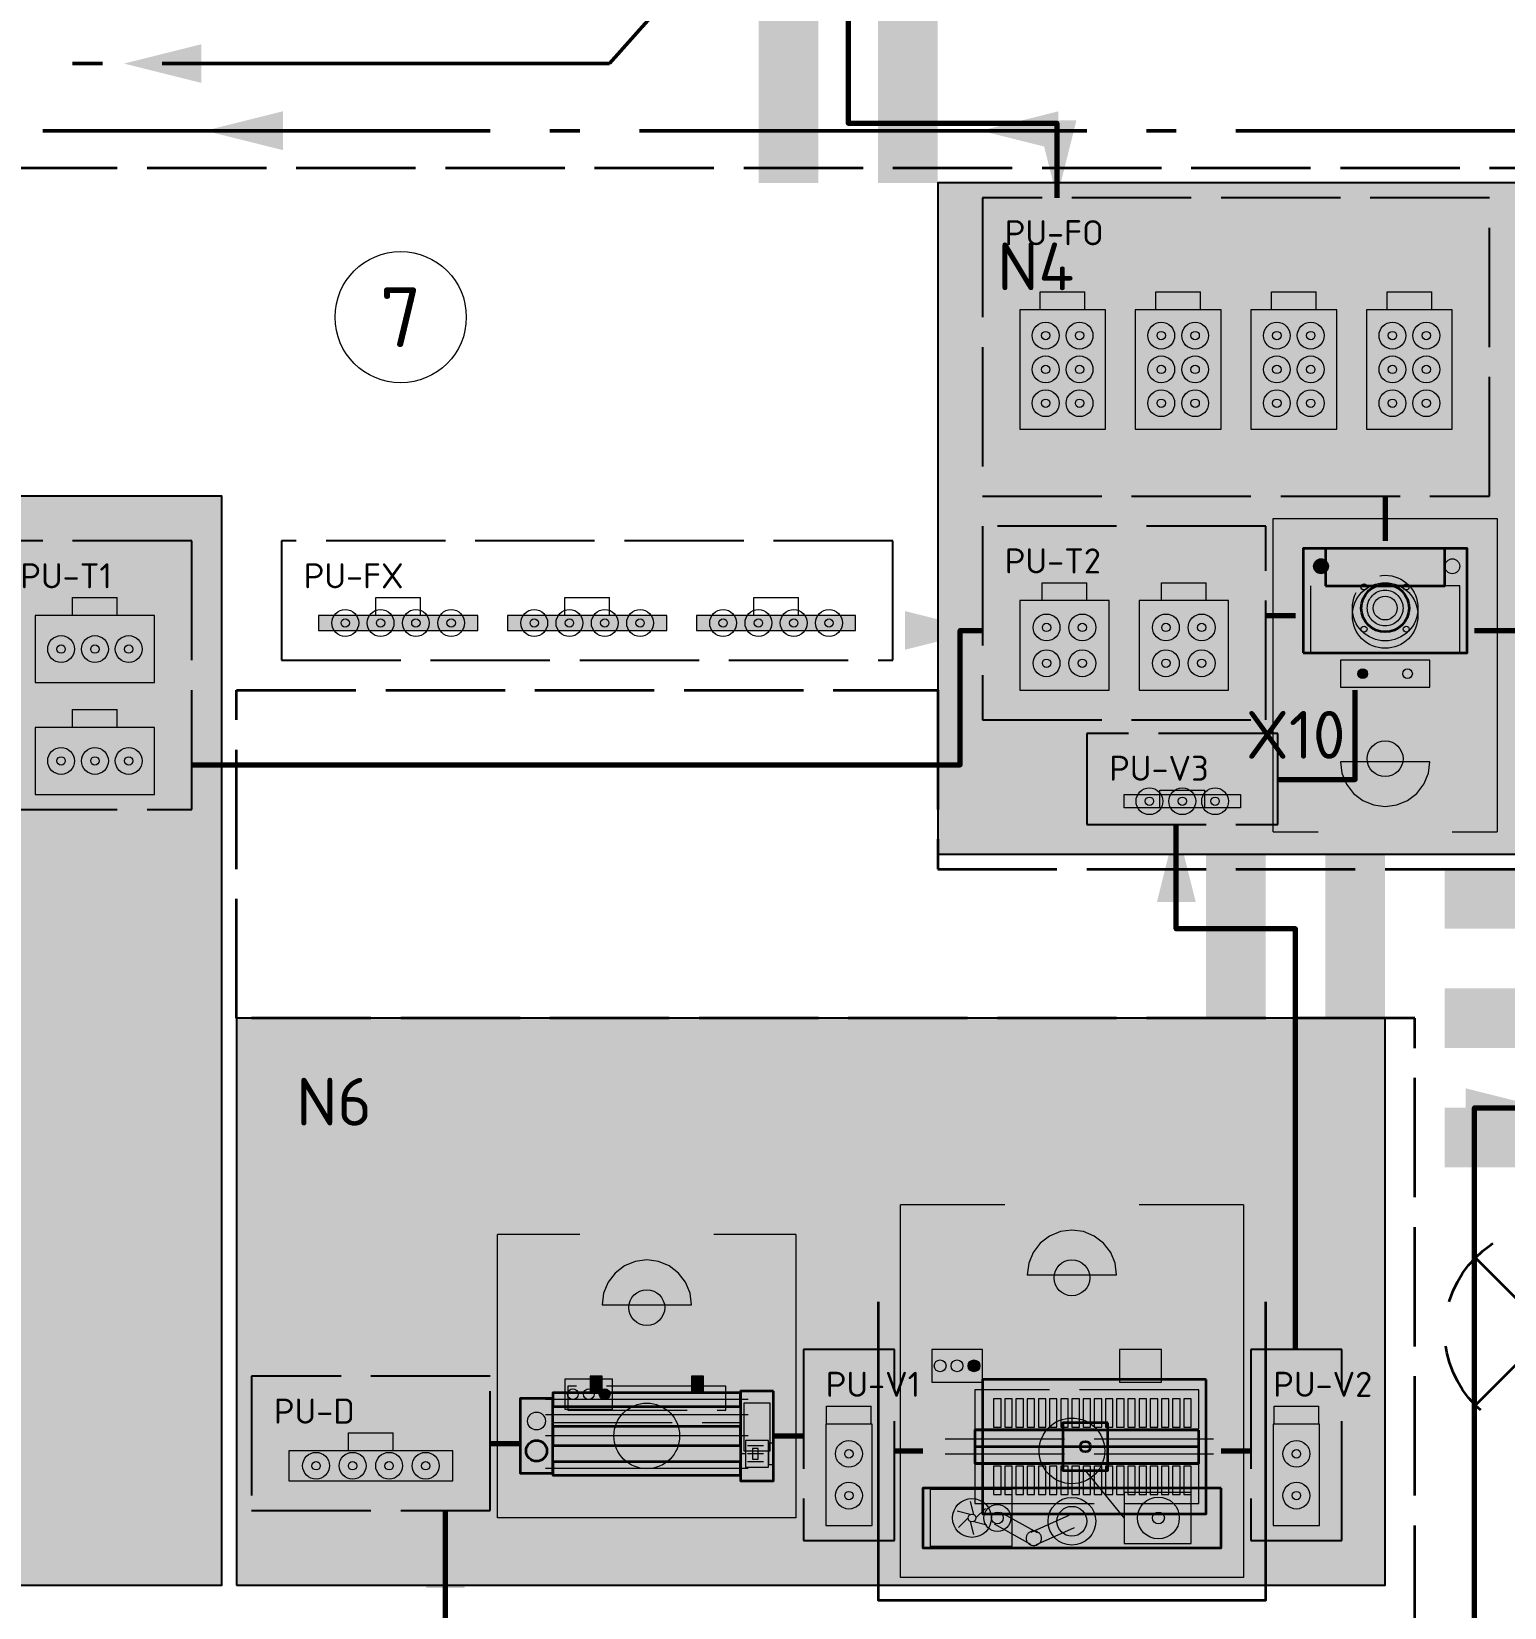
# Model space of a CAD drawing. Header units: millimetres. Extents: x 0 to 1189, y 0 to 841.
# Drawn here: x 372.6 to 422, y 630.2 to 683.1 of the extents above; entities that cross this region are included whole.
import ezdxf
from ezdxf.enums import TextEntityAlignment as Align

# ---------------------------------------------------------------- set-up
doc = ezdxf.new("R2010")
doc.units = ezdxf.units.MM
for name, pattern in [('FLUJO-TRAZOS', [4, 2.5, -1.5]), ('IRAM-E-TRAZOS', [5, 4, -1]), ('IRAM-F-TRAZO-PUNTO', [20, 15, -2, 1, -2])]:
    doc.linetypes.add(name, pattern=pattern)
for name, color, linetype, lineweight, true_color in [('A-AREA-TRABAJO', 30, 'CONTINUOUS', 13, 0xeb963c), ('A-EQUIPO', 30, 'CONTINUOUS', 35, 0xe67800), ('A-MAMPARA', 1, 'CONTINUOUS', 35, 0xc82828), ('A-PASILLO', 2, 'IRAM-E-TRAZOS', 35, 0xd7a500), ('A-PULMON', 6, 'IRAM-E-TRAZOS', 25, 0xdc00c8), ('A-SENDA', 2, 'CONTINUOUS', 25, 0xd7a500)]:
    doc.layers.add(name, color=color, linetype=linetype, lineweight=lineweight, true_color=true_color)
for name, color, linetype, lineweight in [('A-EJE', 1, 'IRAM-F-TRAZO-PUNTO', 18), ('A-EQUIPO-FINO', 8, 'CONTINUOUS', 13), ('A-EQUIPO-OCULTO', 8, 'IRAM-E-TRAZOS', 13), ('A-EQUIPO-RELLENO', 9, 'CONTINUOUS', 13), ('A-OPERARIO', 6, 'CONTINUOUS', 18), ('A-RELLENO', 9, 'CONTINUOUS', 13), ('A-SECTOR', 1, 'CONTINUOUS', 25), ('A-SECTOR-TXT', 1, 'CONTINUOUS', 25), ('A-SEGURIDAD', 1, 'IRAM-E-TRAZOS', 18), ('A-TEXTO', 7, 'CONTINUOUS', 18), ('F-EFL-GAS', 4, 'FLUJO-TRAZOS', 35), ('F-SCRAP', 8, 'IRAM-F-TRAZO-PUNTO', 50), ('F-SE', 30, 'CONTINUOUS', 70)]:
    doc.layers.add(name, color=color, linetype=linetype, lineweight=lineweight)
doc.styles.add('ISO3098', font='isocpeur.ttf')

msp = doc.modelspace()

# ---------------------------------------------------------------- hatches: boundary and pattern name
at = {"layer": 'A-EQUIPO-RELLENO', "true_color": 0xfaf0fa}
h = msp.add_hatch(color=7, dxfattribs=at)
h.dxf.hatch_style = 1
h.paths.add_polyline_path([(405.75, 669.75), (408.625, 669.75), (408.625, 673.75), (405.75, 673.75)])
h = msp.add_hatch(color=7, dxfattribs=at)
h.dxf.hatch_style = 1
h.paths.add_polyline_path([(409.625, 669.75), (412.5, 669.75), (412.5, 673.75), (409.625, 673.75)])
h = msp.add_hatch(color=7, dxfattribs=at)
h.dxf.hatch_style = 1
h.paths.add_polyline_path([(413.5, 669.75), (416.375, 669.75), (416.375, 673.75), (413.5, 673.75)])
h = msp.add_hatch(color=7, dxfattribs=at)
h.dxf.hatch_style = 1
h.paths.add_polyline_path([(417.375, 669.75), (420.25, 669.75), (420.25, 673.75), (417.375, 673.75)])
at = {"layer": 'A-EQUIPO-RELLENO', "true_color": 0xeeeeee}
h = msp.add_hatch(color=7, dxfattribs=at)
h.dxf.hatch_style = 1
h.paths.add_polyline_path([(415.25, 662.25), (420.75, 662.25), (420.75, 665.75), (415.25, 665.75)])
at = {"layer": 'A-EQUIPO-RELLENO', "true_color": 0xcdd0d4}
h = msp.add_hatch(color=7, dxfattribs=at)
h.dxf.hatch_style = 1
h.paths.add_polyline_path([(416, 664.5), (420, 664.5), (420, 665.75), (416, 665.75)])
at = {"layer": 'A-EQUIPO-RELLENO', "true_color": 0xffffff}
h = msp.add_hatch(color=7, dxfattribs=at)
h.dxf.hatch_style = 1
h.paths.add_polyline_path([(416.1, 665.15), (416.091, 665.215), (416.067, 665.275), (416.027, 665.327), (415.975, 665.367), (415.915, 665.391), (415.85, 665.4), (415.785, 665.391), (415.725, 665.367), (415.673, 665.327), (415.633, 665.275), (415.609, 665.215), (415.6, 665.15), (415.609, 665.085), (415.633, 665.025), (415.673, 664.973), (415.725, 664.933), (415.785, 664.909), (415.85, 664.9), (415.915, 664.909), (415.975, 664.933), (416.027, 664.973), (416.067, 665.025), (416.091, 665.085)])
at = {"layer": 'A-EQUIPO-RELLENO', "true_color": 0xfaf0fa}
h = msp.add_hatch(color=7, dxfattribs=at)
h.dxf.hatch_style = 1
h.paths.add_polyline_path([(372.75, 661.25), (376.75, 661.25), (376.75, 663.5), (372.75, 663.5)])
h = msp.add_hatch(color=7, dxfattribs=at)
h.dxf.hatch_style = 1
h.paths.add_polyline_path([(382.25, 663), (387.583, 663), (387.583, 663.5), (382.25, 663.5)])
h = msp.add_hatch(color=7, dxfattribs=at)
h.dxf.hatch_style = 1
h.paths.add_polyline_path([(388.583, 663), (393.917, 663), (393.917, 663.5), (388.583, 663.5)])
h = msp.add_hatch(color=7, dxfattribs=at)
h.dxf.hatch_style = 1
h.paths.add_polyline_path([(394.917, 663), (400.25, 663), (400.25, 663.5), (394.917, 663.5)])
h = msp.add_hatch(color=7, dxfattribs=at)
h.dxf.hatch_style = 1
h.paths.add_polyline_path([(405.75, 661), (408.75, 661), (408.75, 664), (405.75, 664)])
h = msp.add_hatch(color=7, dxfattribs=at)
h.dxf.hatch_style = 1
h.paths.add_polyline_path([(409.75, 661), (412.75, 661), (412.75, 664), (409.75, 664)])
at = {"layer": 'A-EQUIPO-RELLENO', "true_color": 0xcdd0d4}
h = msp.add_hatch(color=7, dxfattribs=at)
h.dxf.hatch_style = 1
h.paths.add_polyline_path([(416.5, 661.1), (419.5, 661.1), (419.5, 662), (416.5, 662)])
at = {"layer": 'A-EQUIPO-RELLENO', "true_color": 0xdc2828}
h = msp.add_hatch(color=7, dxfattribs=at)
h.dxf.hatch_style = 1
h.paths.add_polyline_path([(417.412, 661.55), (417.406, 661.592), (417.39, 661.631), (417.365, 661.665), (417.331, 661.69), (417.292, 661.706), (417.25, 661.712), (417.208, 661.706), (417.169, 661.69), (417.135, 661.665), (417.11, 661.631), (417.094, 661.592), (417.088, 661.55), (417.094, 661.508), (417.11, 661.469), (417.135, 661.435), (417.169, 661.41), (417.208, 661.394), (417.25, 661.388), (417.292, 661.394), (417.331, 661.41), (417.365, 661.435), (417.39, 661.469), (417.406, 661.508)])
at = {"layer": 'A-EQUIPO-RELLENO', "true_color": 0xfaf0fa}
h = msp.add_hatch(color=7, dxfattribs=at)
h.dxf.hatch_style = 1
h.paths.add_polyline_path([(372.75, 657.5), (376.75, 657.5), (376.75, 659.75), (372.75, 659.75)])
at = {"layer": 'A-EQUIPO-RELLENO', "true_color": 0xffffff}
h = msp.add_hatch(color=7, dxfattribs=at)
h.dxf.hatch_style = 1
h.paths.add_polyline_path([(418.6, 658.7), (418.58, 658.855), (418.52, 659), (418.424, 659.124), (418.3, 659.22), (418.155, 659.28), (418, 659.3), (417.845, 659.28), (417.7, 659.22), (417.576, 659.124), (417.48, 659), (417.42, 658.855), (417.4, 658.7), (417.42, 658.545), (417.48, 658.4), (417.576, 658.276), (417.7, 658.18), (417.845, 658.12), (418, 658.1), (418.155, 658.12), (418.3, 658.18), (418.424, 658.276), (418.52, 658.4), (418.58, 658.545)])
at = {"layer": 'A-EQUIPO-RELLENO', "true_color": 0xfae1f5}
h = msp.add_hatch(color=7, dxfattribs=at)
h.dxf.hatch_style = 1
h.paths.add_polyline_path([(416.5, 658.6), (416.551, 658.212), (416.701, 657.85), (416.939, 657.539), (417.25, 657.301), (417.612, 657.151), (418, 657.1), (418.388, 657.151), (418.75, 657.301), (419.061, 657.539), (419.299, 657.85), (419.449, 658.212), (419.5, 658.6), (416.5, 658.6)])
at = {"layer": 'A-EQUIPO-RELLENO', "true_color": 0xfaf0fa}
h = msp.add_hatch(color=7, dxfattribs=at)
h.dxf.hatch_style = 1
h.paths.add_polyline_path([(409.25, 657.5), (413.15, 657.5), (413.15, 657.05), (409.25, 657.05)])
at = {"layer": 'A-EQUIPO-RELLENO', "true_color": 0xfae1f5}
h = msp.add_hatch(color=7, dxfattribs=at)
h.dxf.hatch_style = 1
h.paths.add_polyline_path([(409, 641.4), (408.949, 641.788), (408.799, 642.15), (408.561, 642.461), (408.25, 642.699), (407.888, 642.849), (407.5, 642.9), (407.112, 642.849), (406.75, 642.699), (406.439, 642.461), (406.201, 642.15), (406.051, 641.788), (406, 641.4), (409, 641.4)])
h = msp.add_hatch(color=7, dxfattribs=at)
h.dxf.hatch_style = 1
h.paths.add_polyline_path([(394.75, 640.4), (394.699, 640.788), (394.549, 641.15), (394.311, 641.461), (394, 641.699), (393.638, 641.849), (393.25, 641.9), (392.862, 641.849), (392.5, 641.699), (392.189, 641.461), (391.951, 641.15), (391.801, 640.788), (391.75, 640.4), (394.75, 640.4)])
at = {"layer": 'A-EQUIPO-RELLENO', "true_color": 0xffffff}
h = msp.add_hatch(color=7, dxfattribs=at)
h.dxf.hatch_style = 1
h.paths.add_polyline_path([(406.9, 641.3), (406.92, 641.145), (406.98, 641), (407.076, 640.876), (407.2, 640.78), (407.345, 640.72), (407.5, 640.7), (407.655, 640.72), (407.8, 640.78), (407.924, 640.876), (408.02, 641), (408.08, 641.145), (408.1, 641.3), (408.08, 641.455), (408.02, 641.6), (407.924, 641.724), (407.8, 641.82), (407.655, 641.88), (407.5, 641.9), (407.345, 641.88), (407.2, 641.82), (407.076, 641.724), (406.98, 641.6), (406.92, 641.455)])
h = msp.add_hatch(color=7, dxfattribs=at)
h.dxf.hatch_style = 1
h.paths.add_polyline_path([(392.65, 640.3), (392.67, 640.145), (392.73, 640), (392.826, 639.876), (392.95, 639.78), (393.095, 639.72), (393.25, 639.7), (393.405, 639.72), (393.55, 639.78), (393.674, 639.876), (393.77, 640), (393.83, 640.145), (393.85, 640.3), (393.83, 640.455), (393.77, 640.6), (393.674, 640.724), (393.55, 640.82), (393.405, 640.88), (393.25, 640.9), (393.095, 640.88), (392.95, 640.82), (392.826, 640.724), (392.73, 640.6), (392.67, 640.455)])
at = {"layer": 'A-EQUIPO-RELLENO', "true_color": 0xcdd0d4}
h = msp.add_hatch(color=7, dxfattribs=at)
h.dxf.hatch_style = 1
h.paths.add_polyline_path([(404.5, 638.9), (402.8, 638.9), (402.8, 637.8), (404.5, 637.8)])
h = msp.add_hatch(color=7, dxfattribs=at)
h.dxf.hatch_style = 1
h.paths.add_polyline_path([(410.5, 638.9), (409.1, 638.9), (409.1, 637.8), (410.5, 637.8)])
at = {"layer": 'A-EQUIPO-RELLENO', "true_color": 0xdc2828}
h = msp.add_hatch(color=7, dxfattribs=at)
h.dxf.hatch_style = 1
h.paths.add_polyline_path([(404.019, 638.35), (404.025, 638.299), (404.045, 638.251), (404.077, 638.21), (404.118, 638.179), (404.165, 638.159), (404.217, 638.152), (404.268, 638.159), (404.316, 638.179), (404.357, 638.21), (404.388, 638.251), (404.408, 638.299), (404.415, 638.35), (404.408, 638.401), (404.388, 638.449), (404.357, 638.49), (404.316, 638.521), (404.268, 638.541), (404.217, 638.548), (404.165, 638.541), (404.118, 638.521), (404.077, 638.49), (404.045, 638.449), (404.025, 638.401)])
at = {"layer": 'A-EQUIPO-RELLENO', "true_color": 0xcdd0d4}
h = msp.add_hatch(color=7, dxfattribs=at)
h.dxf.hatch_style = 1
h.paths.add_polyline_path([(392.105, 637.9), (390.505, 637.9), (390.505, 636.9), (392.105, 636.9)])
h = msp.add_hatch(color=7, dxfattribs=at)
h.dxf.hatch_style = 1
h.paths.add_polyline_path([(391.75, 638), (391.35, 638), (391.35, 637.472), (391.75, 637.472)])
h = msp.add_hatch(color=7, dxfattribs=at)
h.dxf.hatch_style = 1
h.paths.add_polyline_path([(395.15, 638), (394.75, 638), (394.75, 637.472), (395.15, 637.472)])
at = {"layer": 'A-EQUIPO-RELLENO', "true_color": 0xeeeeee}
h = msp.add_hatch(color=7, dxfattribs=at)
h.dxf.hatch_style = 1
h.paths.add_polyline_path([(412, 637.89), (404.5, 637.89), (404.5, 633.39), (412, 633.39)])
at = {"layer": 'A-EQUIPO-RELLENO', "true_color": 0xcdd0d4}
h = msp.add_hatch(color=7, dxfattribs=at)
h.dxf.hatch_style = 1
h.paths.add_polyline_path([(390.105, 637.25), (389, 637.25), (389, 634.75), (390.105, 634.75)])
at = {"layer": 'A-EQUIPO-RELLENO', "true_color": 0xeeeeee}
h = msp.add_hatch(color=7, dxfattribs=at)
h.dxf.hatch_style = 1
h.paths.add_polyline_path([(396.395, 637.44), (390.105, 637.44), (390.105, 636.992), (396.395, 636.992)])
at = {"layer": 'A-EQUIPO-RELLENO', "true_color": 0xdc2828}
h = msp.add_hatch(color=7, dxfattribs=at)
h.dxf.hatch_style = 1
h.paths.add_polyline_path([(391.658, 637.4), (391.664, 637.353), (391.682, 637.31), (391.711, 637.273), (391.748, 637.244), (391.792, 637.226), (391.838, 637.22), (391.885, 637.226), (391.928, 637.244), (391.966, 637.273), (391.994, 637.31), (392.012, 637.353), (392.018, 637.4), (392.012, 637.447), (391.994, 637.49), (391.966, 637.527), (391.928, 637.556), (391.885, 637.574), (391.838, 637.58), (391.792, 637.574), (391.748, 637.556), (391.711, 637.527), (391.682, 637.49), (391.664, 637.447)])
at = {"layer": 'A-EQUIPO-RELLENO', "true_color": 0xcdd0d4}
h = msp.add_hatch(color=7, dxfattribs=at)
h.dxf.hatch_style = 1
h.paths.add_polyline_path([(397.5, 637.5), (396.395, 637.5), (396.395, 634.5), (397.5, 634.5)])
at = {"layer": 'A-EQUIPO-RELLENO', "true_color": 0xeeeeee}
h = msp.add_hatch(color=7, dxfattribs=at)
h.dxf.hatch_style = 1
h.paths.add_polyline_path([(397.389, 637.1), (396.505, 637.1), (396.505, 635.5), (397.389, 635.5)])
at = {"layer": 'A-EQUIPO-RELLENO', "true_color": 0xe2e7ee}
h = msp.add_hatch(color=7, dxfattribs=at)
h.dxf.hatch_style = 1
h.paths.add_polyline_path([(396.395, 636.32), (390.105, 636.32), (390.105, 635.68), (396.395, 635.68)])
at = {"layer": 'A-EQUIPO-RELLENO', "true_color": 0xfaf0fa}
h = msp.add_hatch(color=7, dxfattribs=at)
h.dxf.hatch_style = 1
h.paths.add_polyline_path([(399.25, 633), (400.8, 633), (400.8, 636.4), (399.25, 636.4)])
at = {"layer": 'A-EQUIPO-RELLENO', "true_color": 0xe2e7ee}
h = msp.add_hatch(color=7, dxfattribs=at)
h.dxf.hatch_style = 1
h.paths.add_polyline_path([(411.75, 636.19), (404.25, 636.19), (404.25, 635.09), (411.75, 635.09)])
at = {"layer": 'A-EQUIPO-RELLENO', "true_color": 0xcdd0d4}
h = msp.add_hatch(color=7, dxfattribs=at)
h.dxf.hatch_style = 1
h.paths.add_polyline_path([(408.7, 636.44), (407.2, 636.44), (407.2, 634.84), (408.7, 634.84)])
at = {"layer": 'A-EQUIPO-RELLENO', "true_color": 0xfaf0fa}
h = msp.add_hatch(color=7, dxfattribs=at)
h.dxf.hatch_style = 1
h.paths.add_polyline_path([(414.25, 633), (415.8, 633), (415.8, 636.4), (414.25, 636.4)])
h = msp.add_hatch(color=7, dxfattribs=at)
h.dxf.hatch_style = 1
h.paths.add_polyline_path([(381.25, 634.5), (386.75, 634.5), (386.75, 635.5), (381.25, 635.5)])
at = {"layer": 'A-EQUIPO-RELLENO', "true_color": 0xcdd0d4}
h = msp.add_hatch(color=7, dxfattribs=at)
h.dxf.hatch_style = 1
h.paths.add_polyline_path([(397.334, 635.85), (396.561, 635.85), (396.561, 634.95), (397.334, 634.95)])
at = {"layer": 'A-EQUIPO-RELLENO', "true_color": 0xe6a06e}
h = msp.add_hatch(color=7, dxfattribs=at)
h.dxf.hatch_style = 1
h.paths.add_polyline_path([(411.75, 635.765), (404.25, 635.765), (404.25, 635.515), (411.75, 635.515)])
at = {"layer": 'A-EQUIPO-RELLENO', "true_color": 0xeeeeee}
h = msp.add_hatch(color=7, dxfattribs=at)
h.dxf.hatch_style = 1
h.paths.add_polyline_path([(396.395, 635.136), (390.105, 635.136), (390.105, 634.688), (396.395, 634.688)])
at = {"layer": 'A-EQUIPO-RELLENO', "true_color": 0xcdd0d4}
h = msp.add_hatch(color=7, dxfattribs=at)
h.dxf.hatch_style = 1
h.paths.add_polyline_path([(412.5, 634.25), (402.5, 634.25), (402.5, 632.25), (412.5, 632.25)])
h = msp.add_hatch(color=7, dxfattribs=at)
h.dxf.hatch_style = 1
h.paths.add_polyline_path([(405.5, 634.2), (402.75, 634.2), (402.75, 632.3), (405.5, 632.3)])
at = {"layer": 'A-EQUIPO-RELLENO', "true_color": 0xeeeeee}
h = msp.add_hatch(color=7, dxfattribs=at)
h.dxf.hatch_style = 1
h.paths.add_polyline_path([(411.5, 634.1), (409.25, 634.1), (409.25, 632.4), (411.5, 632.4)])
at = {"layer": 'A-RELLENO', "true_color": 0xfde4c8}
h = msp.add_hatch(color=7, dxfattribs=at)
h.dxf.hatch_style = 1
h.paths.add_polyline_path([(403, 655.5), (508, 655.5), (508, 678), (403, 678)])
h = msp.add_hatch(color=7, dxfattribs=at)
h.dxf.hatch_style = 1
h.paths.add_polyline_path([(358.5, 631), (379, 631), (379, 667.5), (358.5, 667.5)])
h = msp.add_hatch(color=7, dxfattribs=at)
h.dxf.hatch_style = 1
h.paths.add_polyline_path([(379.5, 631), (418, 631), (418, 650), (379.5, 650)])
at = {"layer": 'A-SENDA', "true_color": 0xd7a500}
h = msp.add_hatch(color=7, dxfattribs=at)
h.dxf.hatch_style = 1
h.paths.add_polyline_path([(397, 678), (399, 678), (399, 684), (397, 684)])
h = msp.add_hatch(color=7, dxfattribs=at)
h.dxf.hatch_style = 1
h.paths.add_polyline_path([(401, 678), (403, 678), (403, 684), (401, 684)])
h = msp.add_hatch(color=7, dxfattribs=at)
h.dxf.hatch_style = 1
h.paths.add_polyline_path([(412, 649.5), (414, 649.5), (414, 655.5), (412, 655.5)])
h = msp.add_hatch(color=7, dxfattribs=at)
h.dxf.hatch_style = 1
h.paths.add_polyline_path([(416, 649.5), (418, 649.5), (418, 655.5), (416, 655.5)])
h = msp.add_hatch(color=7, dxfattribs=at)
h.dxf.hatch_style = 1
h.paths.add_polyline_path([(420, 653), (432, 653), (432, 655), (420, 655)])
h = msp.add_hatch(color=7, dxfattribs=at)
h.dxf.hatch_style = 1
h.paths.add_polyline_path([(420, 649), (432, 649), (432, 651), (420, 651)])
h = msp.add_hatch(color=7, dxfattribs=at)
h.dxf.hatch_style = 1
h.paths.add_polyline_path([(420, 645), (432, 645), (432, 647), (420, 647)])
at = {"layer": 'F-SCRAP', "true_color": 0x787878}
h = msp.add_hatch(color=7, dxfattribs=at)
h.dxf.hatch_style = 1
h.paths.add_polyline_path([(375.721, 682), (378.321, 681.35), (378.321, 682.65)])
h = msp.add_hatch(color=7, dxfattribs=at)
h.dxf.hatch_style = 1
h.paths.add_polyline_path([(378.45, 679.75), (381.05, 679.1), (381.05, 680.4)])
h = msp.add_hatch(color=7, dxfattribs=at)
h.dxf.hatch_style = 1
h.paths.add_polyline_path([(404.45, 679.75), (407.05, 679.1), (407.05, 680.4)])
at = {"layer": 'F-SE', "true_color": 0xeb7800}
h = msp.add_hatch(color=7, dxfattribs=at)
h.dxf.hatch_style = 1
h.paths.add_polyline_path([(407, 677.5), (407.65, 680.1), (406.35, 680.1)])
h = msp.add_hatch(color=7, dxfattribs=at)
h.dxf.hatch_style = 1
h.paths.add_polyline_path([(418, 666), (418.65, 668.6), (417.35, 668.6)])
h = msp.add_hatch(color=7, dxfattribs=at)
h.dxf.hatch_style = 1
h.paths.add_polyline_path([(415, 663.5), (412.4, 664.15), (412.4, 662.85)])
h = msp.add_hatch(color=7, dxfattribs=at)
h.dxf.hatch_style = 1
h.paths.add_polyline_path([(404.5, 663), (401.9, 663.65), (401.9, 662.35)])
h = msp.add_hatch(color=7, dxfattribs=at)
h.dxf.hatch_style = 1
h.paths.add_polyline_path([(417, 661), (416.35, 658.4), (417.65, 658.4)])
h = msp.add_hatch(color=7, dxfattribs=at)
h.dxf.hatch_style = 1
h.paths.add_polyline_path([(411, 656.5), (410.35, 653.9), (411.65, 653.9)])
h = msp.add_hatch(color=7, dxfattribs=at)
h.dxf.hatch_style = 1
h.paths.add_polyline_path([(423.3, 647), (420.7, 647.65), (420.7, 646.35)])
h = msp.add_hatch(color=7, dxfattribs=at)
h.dxf.hatch_style = 1
h.paths.add_polyline_path([(398.5, 636), (395.9, 636.65), (395.9, 635.35)])
h = msp.add_hatch(color=7, dxfattribs=at)
h.dxf.hatch_style = 1
h.paths.add_polyline_path([(389, 635.75), (386.4, 636.4), (386.4, 635.1)])
h = msp.add_hatch(color=7, dxfattribs=at)
h.dxf.hatch_style = 1
h.paths.add_polyline_path([(402.5, 635.5), (399.9, 636.15), (399.9, 634.85)])
h = msp.add_hatch(color=7, dxfattribs=at)
h.dxf.hatch_style = 1
h.paths.add_polyline_path([(413.5, 635.5), (410.9, 636.15), (410.9, 634.85)])
h = msp.add_hatch(color=7, dxfattribs=at)
h.dxf.hatch_style = 1
h.paths.add_polyline_path([(386.5, 633.5), (385.85, 630.9), (387.15, 630.9)])

# ---------------------------------------------------------------- linework, layer by layer
at = {"layer": 'A-AREA-TRABAJO'}
for p, q in [((414.25, 656.25), (415.75, 656.25)), ((420.25, 656.25), (421.75, 656.25)), ((405.25, 643.75), (401.75, 643.75)), ((413.25, 643.75), (409.75, 643.75)), ((391, 642.75), (388.25, 642.75)), ((398.25, 642.75), (395.5, 642.75))]:
    msp.add_line(p, q, dxfattribs=at)
for points in [[(414.25, 656.25), (414.25, 666.75), (421.75, 666.75), (421.75, 656.25)], [(413.25, 643.75), (413.25, 631.25), (401.75, 631.25), (401.75, 643.75)], [(398.25, 642.75), (398.25, 633.25), (388.25, 633.25), (388.25, 642.75)]]:
    msp.add_lwpolyline(points, dxfattribs=at)
at = {"layer": 'A-EJE'}
for p, q in [((396.645, 637.216), (389.855, 637.216)), ((396.645, 636.704), (389.855, 636.704)), ((396.645, 636), (389.855, 636)), ((396.645, 634.912), (389.855, 634.912))]:
    msp.add_line(p, q, dxfattribs=at)
at = {"layer": 'A-EQUIPO'}
msp.add_line((411.75, 635.64), (404.25, 635.64), dxfattribs=at)
for points in [[(415.25, 662.25), (420.75, 662.25), (420.75, 665.75), (415.25, 665.75)], [(416, 664.5), (420, 664.5), (420, 665.75), (416, 665.75)], [(412, 637.89), (404.5, 637.89), (404.5, 633.39), (412, 633.39)], [(390.105, 637.25), (389, 637.25), (389, 634.75), (390.105, 634.75)], [(396.395, 637.44), (390.105, 637.44), (390.105, 636.992), (396.395, 636.992)], [(397.5, 637.5), (396.395, 637.5), (396.395, 634.5), (397.5, 634.5)], [(396.395, 636.32), (390.105, 636.32), (390.105, 635.68), (396.395, 635.68)], [(411.75, 636.19), (404.25, 636.19), (404.25, 635.09), (411.75, 635.09)], [(408.7, 636.44), (407.2, 636.44), (407.2, 634.84), (408.7, 634.84)], [(396.395, 635.136), (390.105, 635.136), (390.105, 634.688), (396.395, 634.688)], [(412.5, 634.25), (402.5, 634.25), (402.5, 632.25), (412.5, 632.25)]]:
    msp.add_lwpolyline(points, close=True, dxfattribs=at)
for centre, radius in [((418, 663.75), 0.8), ((389.553, 635.5), 0.35), ((407.95, 635.64), 0.175)]:
    msp.add_circle(centre, radius, dxfattribs=at)
at = {"layer": 'A-EQUIPO-FINO'}
for p, q in [((415.655, 665.15), (415.6, 665.15)), ((415.712, 665.288), (415.673, 665.327)), ((415.85, 665.345), (415.85, 665.4)), ((415.85, 665.15), (416.025, 665.275)), ((415.988, 665.288), (416.027, 665.327)), ((416.045, 665.15), (416.1, 665.15)), ((415.712, 665.012), (415.673, 664.973)), ((415.988, 665.012), (416.027, 664.973)), ((397.164, 635.67), (396.623, 635.67)), ((408.3, 635.64), (407.6, 635.64)), ((396.561, 635.4), (396.422, 635.4)), ((397.164, 635.4), (396.623, 635.4)), ((397.164, 635.13), (396.623, 635.13))]:
    msp.add_line(p, q, dxfattribs=at)
for points in [[(416.5, 661.1), (419.5, 661.1), (419.5, 662), (416.5, 662)], [(404.5, 638.9), (402.8, 638.9), (402.8, 637.8), (404.5, 637.8)], [(410.5, 638.9), (409.1, 638.9), (409.1, 637.8), (410.5, 637.8)], [(392.105, 637.9), (390.505, 637.9), (390.505, 636.9), (392.105, 636.9)], [(391.75, 638), (391.35, 638), (391.35, 637.472), (391.75, 637.472)], [(395.15, 638), (394.75, 638), (394.75, 637.472), (395.15, 637.472)], [(397.389, 637.1), (396.505, 637.1), (396.505, 635.5), (397.389, 635.5)], [(405.125, 637.24), (404.875, 637.24), (404.875, 636.29), (405.125, 636.29)], [(405.5, 637.24), (405.25, 637.24), (405.25, 636.29), (405.5, 636.29)], [(405.875, 637.24), (405.625, 637.24), (405.625, 636.29), (405.875, 636.29)], [(406.25, 637.24), (406, 637.24), (406, 636.29), (406.25, 636.29)], [(406.625, 637.24), (406.375, 637.24), (406.375, 636.29), (406.625, 636.29)], [(407, 637.24), (406.75, 637.24), (406.75, 636.29), (407, 636.29)], [(407.375, 637.24), (407.125, 637.24), (407.125, 636.29), (407.375, 636.29)], [(407.75, 637.24), (407.5, 637.24), (407.5, 636.29), (407.75, 636.29)], [(408.125, 637.24), (407.875, 637.24), (407.875, 636.29), (408.125, 636.29)], [(408.5, 637.24), (408.25, 637.24), (408.25, 636.29), (408.5, 636.29)], [(408.875, 637.24), (408.625, 637.24), (408.625, 636.29), (408.875, 636.29)], [(409.25, 637.24), (409, 637.24), (409, 636.29), (409.25, 636.29)], [(409.625, 637.24), (409.375, 637.24), (409.375, 636.29), (409.625, 636.29)], [(410, 637.24), (409.75, 637.24), (409.75, 636.29), (410, 636.29)], [(410.375, 637.24), (410.125, 637.24), (410.125, 636.29), (410.375, 636.29)], [(410.75, 637.24), (410.5, 637.24), (410.5, 636.29), (410.75, 636.29)], [(411.125, 637.24), (410.875, 637.24), (410.875, 636.29), (411.125, 636.29)], [(411.5, 637.24), (411.25, 637.24), (411.25, 636.29), (411.5, 636.29)], [(397.334, 635.85), (396.561, 635.85), (396.561, 634.95), (397.334, 634.95)], [(396.986, 635.58), (396.793, 635.58), (396.793, 635.22), (396.986, 635.22)], [(397.473, 635.76), (397.334, 635.76), (397.334, 635.04), (397.473, 635.04)], [(405.125, 634.99), (404.875, 634.99), (404.875, 634.04), (405.125, 634.04)], [(405.5, 634.99), (405.25, 634.99), (405.25, 634.04), (405.5, 634.04)], [(405.875, 634.99), (405.625, 634.99), (405.625, 634.04), (405.875, 634.04)], [(406.25, 634.99), (406, 634.99), (406, 634.04), (406.25, 634.04)], [(406.625, 634.99), (406.375, 634.99), (406.375, 634.04), (406.625, 634.04)], [(407, 634.99), (406.75, 634.99), (406.75, 634.04), (407, 634.04)], [(407.375, 634.99), (407.125, 634.99), (407.125, 634.04), (407.375, 634.04)], [(407.75, 634.99), (407.5, 634.99), (407.5, 634.04), (407.75, 634.04)], [(408.125, 634.99), (407.875, 634.99), (407.875, 634.04), (408.125, 634.04)], [(408.5, 634.99), (408.25, 634.99), (408.25, 634.04), (408.5, 634.04)], [(408.875, 634.99), (408.625, 634.99), (408.625, 634.04), (408.875, 634.04)], [(409.25, 634.99), (409, 634.99), (409, 634.04), (409.25, 634.04)], [(409.625, 634.99), (409.375, 634.99), (409.375, 634.04), (409.625, 634.04)], [(410, 634.99), (409.75, 634.99), (409.75, 634.04), (410, 634.04)], [(410.375, 634.99), (410.125, 634.99), (410.125, 634.04), (410.375, 634.04)], [(410.75, 634.99), (410.5, 634.99), (410.5, 634.04), (410.75, 634.04)], [(411.125, 634.99), (410.875, 634.99), (410.875, 634.04), (411.125, 634.04)], [(411.5, 634.99), (411.25, 634.99), (411.25, 634.04), (411.5, 634.04)], [(405.5, 634.2), (402.75, 634.2), (402.75, 632.3), (405.5, 632.3)], [(411.5, 634.1), (409.25, 634.1), (409.25, 632.4), (411.5, 632.4)]]:
    msp.add_lwpolyline(points, close=True, dxfattribs=at)
for points in [[(404.085, 633.363), (403.649, 633.483)], [(404.215, 633.363), (404.102, 633.8)], [(404.28, 633.25), (404.603, 633.567)], [(404.02, 633.25), (403.697, 632.933)], [(404.085, 633.137), (404.198, 632.7)], [(404.215, 633.137), (404.651, 633.017)]]:
    msp.add_lwpolyline(points, dxfattribs=at)
for centre, radius in [((406.619, 672.883), 0.45), ((406.619, 672.883), 0.14), ((407.756, 672.883), 0.45), ((407.756, 672.883), 0.14), ((410.494, 672.883), 0.45), ((410.494, 672.883), 0.14), ((411.631, 672.883), 0.45), ((411.631, 672.883), 0.14), ((414.369, 672.883), 0.45), ((414.369, 672.883), 0.14), ((415.506, 672.883), 0.45), ((415.506, 672.883), 0.14), ((418.244, 672.883), 0.45), ((418.244, 672.883), 0.14), ((419.381, 672.883), 0.45), ((419.381, 672.883), 0.14), ((406.619, 671.75), 0.45), ((407.756, 671.75), 0.45), ((410.494, 671.75), 0.45), ((411.631, 671.75), 0.45), ((414.369, 671.75), 0.45), ((415.506, 671.75), 0.45), ((418.244, 671.75), 0.45), ((419.381, 671.75), 0.45), ((406.619, 671.75), 0.14), ((407.756, 671.75), 0.14), ((410.494, 671.75), 0.14), ((411.631, 671.75), 0.14), ((414.369, 671.75), 0.14), ((415.506, 671.75), 0.14), ((418.244, 671.75), 0.14), ((419.381, 671.75), 0.14), ((406.619, 670.617), 0.45), ((407.756, 670.617), 0.45), ((410.494, 670.617), 0.45), ((411.631, 670.617), 0.45), ((414.369, 670.617), 0.45), ((415.506, 670.617), 0.45), ((418.244, 670.617), 0.45), ((419.381, 670.617), 0.45), ((406.619, 670.617), 0.14), ((407.756, 670.617), 0.14), ((410.494, 670.617), 0.14), ((411.631, 670.617), 0.14), ((414.369, 670.617), 0.14), ((415.506, 670.617), 0.14), ((418.244, 670.617), 0.14), ((419.381, 670.617), 0.14), ((415.85, 665.15), 0.25), ((420.25, 665.15), 0.25), ((417.293, 664.457), 0.1), ((418.707, 664.457), 0.1), ((418, 663.75), 0.4), ((383.142, 663.25), 0.45), ((384.325, 663.25), 0.45), ((385.508, 663.25), 0.45), ((386.692, 663.25), 0.45), ((389.475, 663.25), 0.45), ((390.658, 663.25), 0.45), ((391.842, 663.25), 0.45), ((393.025, 663.25), 0.45), ((395.808, 663.25), 0.45), ((396.992, 663.25), 0.45), ((398.175, 663.25), 0.45), ((399.358, 663.25), 0.45), ((406.65, 663.1), 0.45), ((407.85, 663.1), 0.45), ((410.65, 663.1), 0.45), ((411.85, 663.1), 0.45), ((383.142, 663.25), 0.14), ((384.325, 663.25), 0.14), ((385.508, 663.25), 0.14), ((386.692, 663.25), 0.14), ((389.475, 663.25), 0.14), ((390.658, 663.25), 0.14), ((391.842, 663.25), 0.14), ((393.025, 663.25), 0.14), ((395.808, 663.25), 0.14), ((396.992, 663.25), 0.14), ((398.175, 663.25), 0.14), ((399.358, 663.25), 0.14), ((406.65, 663.1), 0.14), ((407.85, 663.1), 0.14), ((410.65, 663.1), 0.14), ((411.85, 663.1), 0.14), ((417.293, 663.043), 0.1), ((418.707, 663.043), 0.1), ((373.617, 662.375), 0.45), ((373.617, 662.375), 0.14), ((374.75, 662.375), 0.45), ((374.75, 662.375), 0.14), ((375.883, 662.375), 0.45), ((375.883, 662.375), 0.14), ((406.65, 661.9), 0.45), ((406.65, 661.9), 0.14), ((407.85, 661.9), 0.45), ((407.85, 661.9), 0.14), ((410.65, 661.9), 0.45), ((410.65, 661.9), 0.14), ((411.85, 661.9), 0.45), ((411.85, 661.9), 0.14), ((417.25, 661.55), 0.162), ((418.75, 661.55), 0.162), ((373.617, 658.625), 0.45), ((373.617, 658.625), 0.14), ((374.75, 658.625), 0.45), ((374.75, 658.625), 0.14), ((375.883, 658.625), 0.45), ((375.883, 658.625), 0.14), ((410.1, 657.275), 0.45), ((411.2, 657.275), 0.45), ((412.3, 657.275), 0.45), ((410.1, 657.275), 0.14), ((411.2, 657.275), 0.14), ((412.3, 657.275), 0.14), ((403.083, 638.35), 0.198), ((403.65, 638.35), 0.198), ((404.217, 638.35), 0.198), ((390.772, 637.4), 0.18), ((391.305, 637.4), 0.18), ((391.838, 637.4), 0.18), ((389.553, 636.5), 0.3), ((400.025, 635.4), 0.45), ((400.025, 635.4), 0.14), ((415.025, 635.4), 0.45), ((415.025, 635.4), 0.14), ((382.163, 635), 0.45), ((382.163, 635), 0.14), ((383.388, 635), 0.45), ((383.388, 635), 0.14), ((384.613, 635), 0.45), ((384.613, 635), 0.14), ((385.838, 635), 0.45), ((385.838, 635), 0.14), ((400.025, 634), 0.45), ((415.025, 634), 0.45), ((400.025, 634), 0.14), ((407.5, 633.14), 0.8), ((410.4, 633.25), 0.7), ((415.025, 634), 0.14), ((404.15, 633.25), 0.65), ((404.15, 633.25), 0.13), ((405, 633.25), 0.45), ((405, 633.25), 0.2), ((407.5, 633.14), 0.5), ((410.4, 633.25), 0.2)]:
    msp.add_circle(centre, radius, dxfattribs=at)
at = {"layer": 'A-EQUIPO-OCULTO'}
for p, q in [((412.25, 635.89), (402.75, 635.89)), ((412.25, 635.39), (402.75, 635.39)), ((409.25, 633.25), (407.95, 634.84)), ((405.109, 633.447), (406.332, 632.767)), ((404.891, 633.053), (406.113, 632.373)), ((406.131, 632.775), (407.408, 633.345)), ((406.314, 632.365), (407.592, 632.935))]:
    msp.add_line(p, q, dxfattribs=at)
for points in [[(395.895, 637.664), (390.605, 637.664), (390.605, 636.864), (395.895, 636.864)], [(411.75, 637.54), (404.25, 637.54), (404.25, 636.24), (411.75, 636.24)], [(396.395, 636.96), (390.105, 636.96), (390.105, 636.448), (396.395, 636.448)], [(411.75, 635.04), (404.25, 635.04), (404.25, 633.74), (411.75, 633.74)]]:
    msp.add_lwpolyline(points, close=True, dxfattribs=at)
for centre, radius in [((418, 663.75), 1.1), ((418, 663.75), 0.6), ((406.223, 632.57), 0.25)]:
    msp.add_circle(centre, radius, dxfattribs=at)
at = {"layer": 'A-MAMPARA'}
msp.add_lwpolyline([(401, 640.5), (401, 630.5), (414, 630.5), (414, 640.5)], dxfattribs=at)
at = {"layer": 'A-OPERARIO'}
for p, q in [((406.438, 673.75), (406.438, 674.35)), ((406.438, 674.35), (407.938, 674.35)), ((407.938, 673.75), (407.938, 674.35)), ((410.312, 673.75), (410.312, 674.35)), ((410.312, 674.35), (411.812, 674.35)), ((411.812, 673.75), (411.812, 674.35)), ((414.188, 673.75), (414.188, 674.35)), ((414.188, 674.35), (415.687, 674.35)), ((415.687, 673.75), (415.687, 674.35)), ((418.062, 673.75), (418.062, 674.35)), ((418.062, 674.35), (419.562, 674.35)), ((419.562, 673.75), (419.562, 674.35)), ((406.5, 664), (406.5, 664.6)), ((406.5, 664.6), (408, 664.6)), ((408, 664), (408, 664.6)), ((410.5, 664), (410.5, 664.6)), ((410.5, 664.6), (412, 664.6)), ((412, 664), (412, 664.6)), ((374, 663.5), (374, 664.1)), ((374, 664.1), (375.5, 664.1)), ((375.5, 663.5), (375.5, 664.1)), ((384.167, 663.5), (384.167, 664.1)), ((384.167, 664.1), (385.667, 664.1)), ((385.667, 663.5), (385.667, 664.1)), ((390.5, 663.5), (390.5, 664.1)), ((390.5, 664.1), (392, 664.1)), ((392, 663.5), (392, 664.1)), ((396.833, 663.5), (396.833, 664.1)), ((396.833, 664.1), (398.333, 664.1)), ((398.333, 663.5), (398.333, 664.1)), ((374, 659.75), (374, 660.35)), ((374, 660.35), (375.5, 660.35)), ((375.5, 659.75), (375.5, 660.35)), ((410.45, 657.05), (410.45, 657.65)), ((410.45, 657.65), (411.95, 657.65)), ((411.95, 657.05), (411.95, 657.65)), ((399.275, 636.4), (399.275, 637)), ((399.275, 637), (400.775, 637)), ((400.775, 636.4), (400.775, 637)), ((414.275, 636.4), (414.275, 637)), ((414.275, 637), (415.775, 637)), ((415.775, 636.4), (415.775, 637)), ((383.25, 635.5), (383.25, 636.1)), ((383.25, 636.1), (384.75, 636.1)), ((384.75, 635.5), (384.75, 636.1))]:
    msp.add_line(p, q, dxfattribs=at)
for points in [[(405.75, 669.75), (408.625, 669.75), (408.625, 673.75), (405.75, 673.75)], [(409.625, 669.75), (412.5, 669.75), (412.5, 673.75), (409.625, 673.75)], [(413.5, 669.75), (416.375, 669.75), (416.375, 673.75), (413.5, 673.75)], [(417.375, 669.75), (420.25, 669.75), (420.25, 673.75), (417.375, 673.75)], [(372.75, 661.25), (376.75, 661.25), (376.75, 663.5), (372.75, 663.5)], [(382.25, 663), (387.583, 663), (387.583, 663.5), (382.25, 663.5)], [(388.583, 663), (393.917, 663), (393.917, 663.5), (388.583, 663.5)], [(394.917, 663), (400.25, 663), (400.25, 663.5), (394.917, 663.5)], [(405.75, 661), (408.75, 661), (408.75, 664), (405.75, 664)], [(409.75, 661), (412.75, 661), (412.75, 664), (409.75, 664)], [(372.75, 657.5), (376.75, 657.5), (376.75, 659.75), (372.75, 659.75)], [(416.5, 658.6), (416.551, 658.212), (416.701, 657.85), (416.939, 657.539), (417.25, 657.301), (417.612, 657.151), (418, 657.1), (418.388, 657.151), (418.75, 657.301), (419.061, 657.539), (419.299, 657.85), (419.449, 658.212), (419.5, 658.6)], [(409.25, 657.5), (413.15, 657.5), (413.15, 657.05), (409.25, 657.05)], [(409, 641.4), (408.949, 641.788), (408.799, 642.15), (408.561, 642.461), (408.25, 642.699), (407.888, 642.849), (407.5, 642.9), (407.112, 642.849), (406.75, 642.699), (406.439, 642.461), (406.201, 642.15), (406.051, 641.788), (406, 641.4)], [(394.75, 640.4), (394.699, 640.788), (394.549, 641.15), (394.311, 641.461), (394, 641.699), (393.638, 641.849), (393.25, 641.9), (392.862, 641.849), (392.5, 641.699), (392.189, 641.461), (391.951, 641.15), (391.801, 640.788), (391.75, 640.4)], [(399.25, 633), (400.8, 633), (400.8, 636.4), (399.25, 636.4)], [(414.25, 633), (415.8, 633), (415.8, 636.4), (414.25, 636.4)], [(381.25, 634.5), (386.75, 634.5), (386.75, 635.5), (381.25, 635.5)]]:
    msp.add_lwpolyline(points, close=True, dxfattribs=at)
for centre in [(418, 658.7), (407.5, 641.3), (393.25, 640.3)]:
    msp.add_circle(centre, 0.6, dxfattribs=at)
at = {"layer": 'A-PASILLO'}
for p, q in [((540.5, 678.5), (358, 678.5)), ((379.5, 655), (379.5, 661)), ((379.5, 661), (403, 661)), ((403, 661), (403, 655)), ((379.5, 650), (379.5, 655)), ((403, 655), (419, 655)), ((419, 655), (426, 655)), ((419, 650), (379.5, 650)), ((419, 604), (419, 650))]:
    msp.add_line(p, q, dxfattribs=at)
at = {"layer": 'A-PULMON'}
for points in [[(404.5, 667.5), (421.5, 667.5), (421.5, 677.5), (404.5, 677.5)], [(404.5, 660), (414, 660), (414, 666.5), (404.5, 666.5)], [(371.5, 657), (378, 657), (378, 666), (371.5, 666)], [(381, 662), (401.5, 662), (401.5, 666), (381, 666)], [(408, 656.5), (414.4, 656.5), (414.4, 659.55), (408, 659.55)], [(398.5, 632.5), (401.55, 632.5), (401.55, 638.9), (398.5, 638.9)], [(413.5, 632.5), (416.55, 632.5), (416.55, 638.9), (413.5, 638.9)], [(380, 633.5), (388, 633.5), (388, 638), (380, 638)]]:
    msp.add_lwpolyline(points, close=True, dxfattribs=at)
at = {"layer": 'A-SECTOR'}
for points in [[(403, 655.5), (508, 655.5), (508, 678), (403, 678)], [(358.5, 631), (379, 631), (379, 667.5), (358.5, 667.5)], [(379.5, 631), (418, 631), (418, 650), (379.5, 650)]]:
    msp.add_lwpolyline(points, close=True, dxfattribs=at)
at = {"layer": 'A-SEGURIDAD'}
msp.add_lwpolyline([(415.5, 662.25), (420.5, 662.25), (420.5, 664.5), (415.5, 664.5)], close=True, dxfattribs=at)
at = {"layer": 'A-TEXTO'}
for centre, radius in [((385, 673.5), 2.2), ((418, 663.5), 1.1), ((393.25, 636), 1.1), ((407.5, 635.5), 1.1)]:
    msp.add_circle(centre, radius, dxfattribs=at)
at = {"layer": 'F-EFL-GAS'}
for p, q in [((421.05, 637.05), (425.95, 641.95)), ((421.05, 641.95), (425.95, 637.05))]:
    msp.add_line(p, q, dxfattribs=at)
msp.add_circle((423.5, 639.5), 3.5, dxfattribs=at)
at = {"layer": 'F-SCRAP'}
for points in [[(396, 691.5), (396, 686.5), (392, 682), (361, 682), (361, 681), (253, 681), (253, 701), (229, 709)], [(608, 674), (608, 679.75), (247, 679.75), (247, 701), (229, 707)]]:
    msp.add_lwpolyline(points, dxfattribs=at)
at = {"layer": 'F-SE'}
for points in [[(400, 684.5), (400, 680), (407, 680), (407, 677.5)], [(418, 667.5), (418, 666)], [(414, 663.5), (415, 663.5)], [(378, 658.5), (403.75, 658.5), (403.75, 663), (404.5, 663)], [(421, 663), (422.25, 663), (425.5, 663), (426.5, 663), (431.5, 663), (432.5, 663), (435.75, 663), (437, 663), (447, 663), (449, 663), (459, 663), (460, 663), (463.25, 663), (464.5, 663), (470.5, 663), (472.5, 663)], [(414.4, 658), (417, 658), (417, 661)], [(415, 638.9), (415, 653), (411, 653), (411, 656.5)], [(413, 612), (421, 612), (421, 647), (443, 647)], [(388, 635.75), (389, 635.75)], [(397.5, 636), (398.5, 636)], [(401.55, 635.5), (402.5, 635.5)], [(412.5, 635.5), (413.5, 635.5)], [(386.5, 625.5), (386.5, 633.5)]]:
    msp.add_lwpolyline(points, dxfattribs=at)

# ---------------------------------------------------------------- texts
at = {"layer": 'A-PULMON', "style": 'ISO3098'}
for s, p in [('PU-FO', (405.25, 676.75)), ('PU-T2', (405.25, 665.75)), ('PU-T1', (372.25, 665.25)), ('PU-FX', (381.75, 665.25)), ('PU-V3', (408.75, 658.8)), ('PU-V1', (399.25, 638.15)), ('PU-V2', (414.25, 638.15)), ('PU-D', (380.75, 637.25))]:
    msp.add_text(s, height=0.84, dxfattribs=at).set_placement(p, align=Align.TOP_LEFT)
at = {"layer": 'A-SECTOR-TXT', "style": 'ISO3098'}
for s, p in [('N4', (405, 676)), ('N6', (381.5, 648))]:
    msp.add_text(s, height=1.6, dxfattribs=at).set_placement(p, align=Align.TOP_LEFT)
at = {"layer": 'A-TEXTO', "style": 'ISO3098'}
for s, height, p in [('7', 2, (385, 673.5)), ('X10', 1.6, (415, 659.5))]:
    msp.add_text(s, height=height, dxfattribs=at).set_placement(p, align=Align.MIDDLE_CENTER)

doc.saveas('drawing.dxf')
